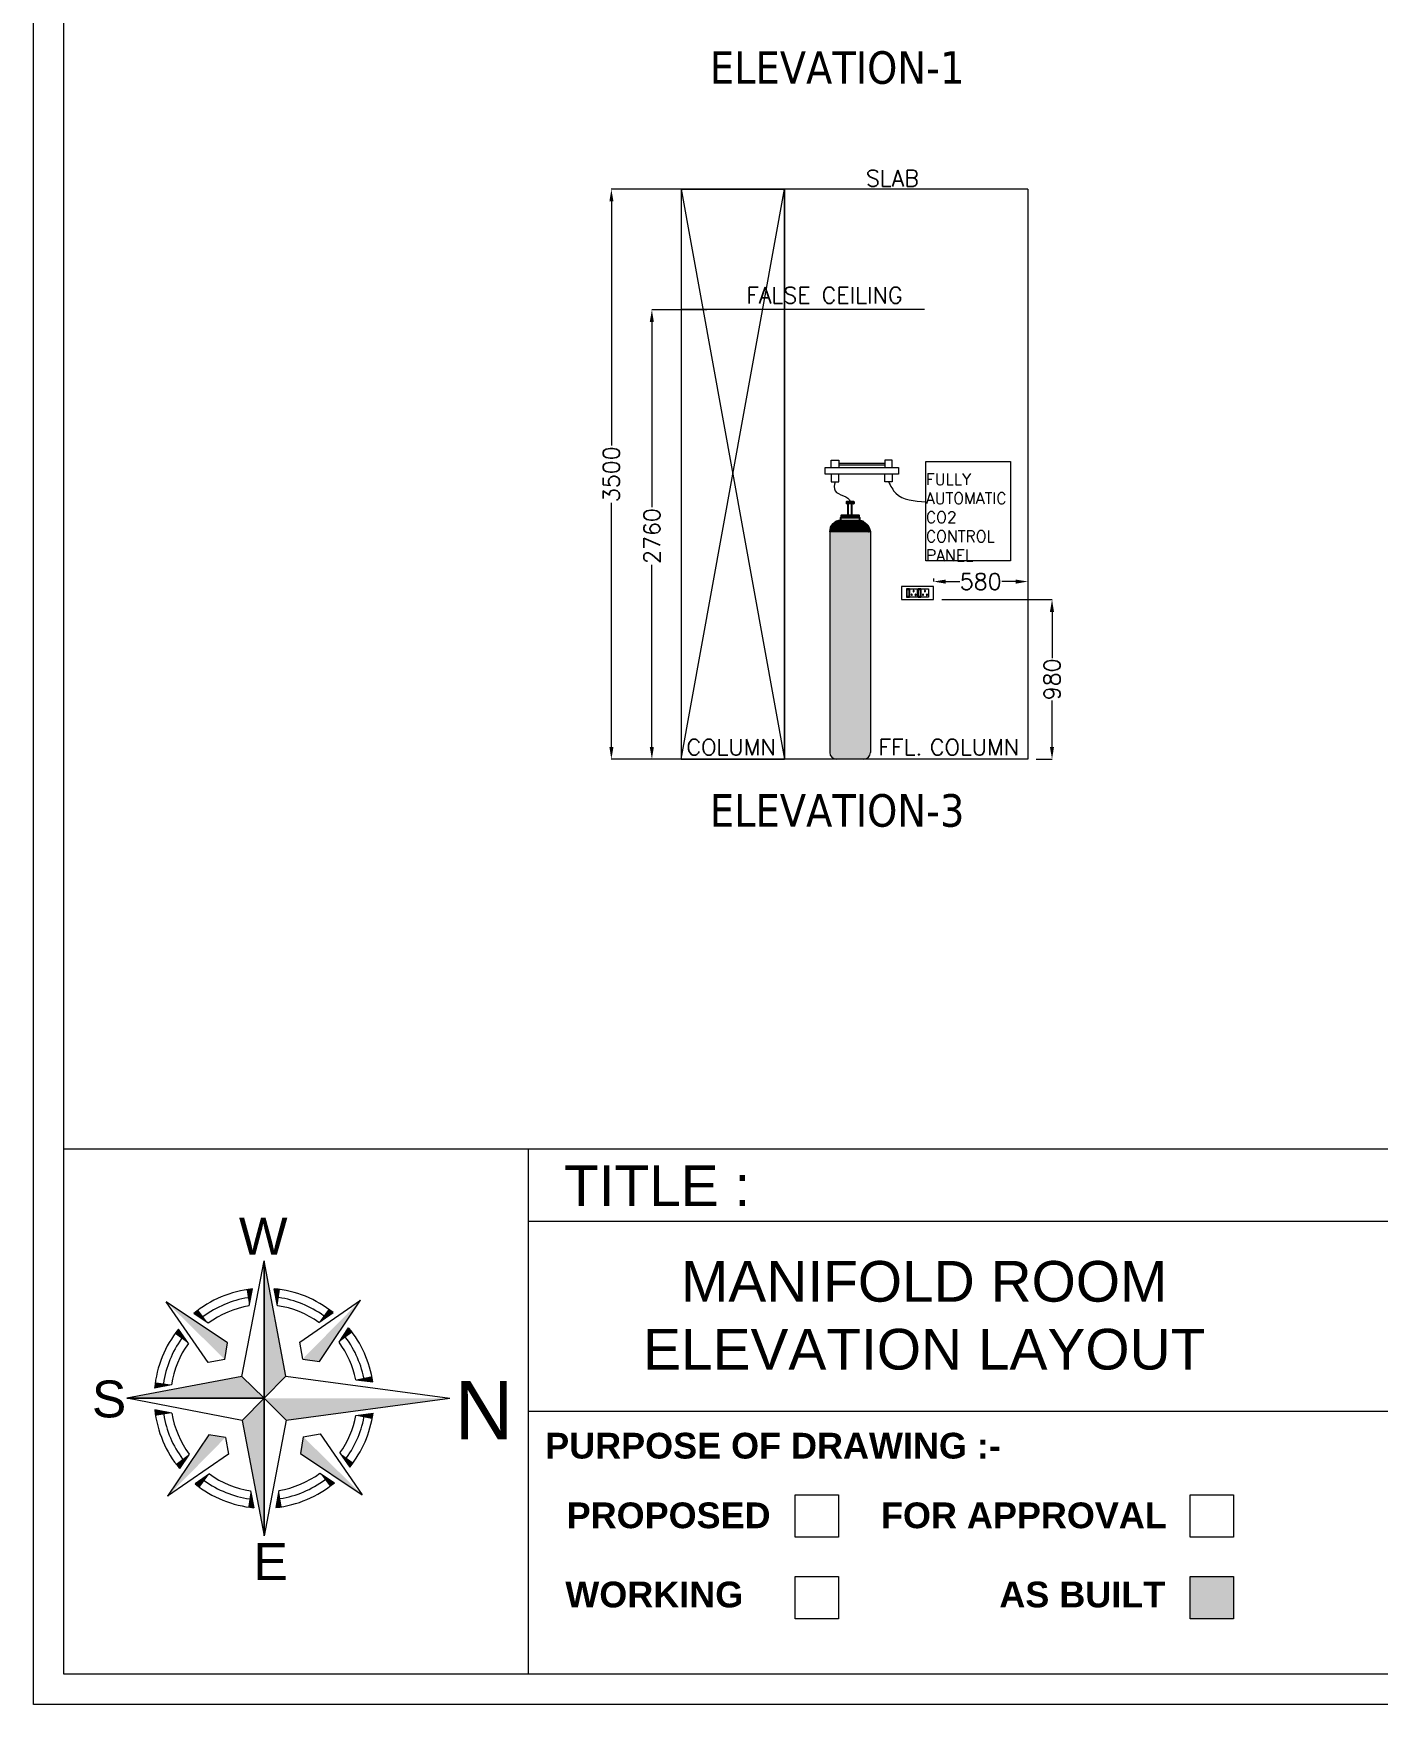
# Model space of a CAD drawing. Extents: x 3552052 to 4102982, y -707811 to -630695.
# Drawn here: x 3889222 to 3897479, y -701729 to -691467 of the extents above; entities that cross this region are included whole.
import ezdxf
from ezdxf.enums import TextEntityAlignment as Align

# ---------------------------------------------------------------- set-up
doc = ezdxf.new("R2010")
doc.units = 0
doc.header["$LTSCALE"] = 6
doc.header["$MEASUREMENT"] = 0
doc.layers.get('0').update_dxf_attribs({"linetype": 'CONTINUOUS', "lineweight": 0})
doc.layers.get('Defpoints').update_dxf_attribs({"linetype": 'CONTINUOUS', "lineweight": 0})
for name, color, linetype, lineweight in [('0.0', 8, 'CONTINUOUS', 0), ('COL', 5, 'CONTINUOUS', 0), ('DOOR', 44, 'CONTINUOUS', 0), ('ELE-2NOS OF 6-16 RAW POWER SOCKET', 1, 'CONTINUOUS', 0), ('ELE-4M UPS P.SB', 3, 'CONTINUOUS', 0), ('ELE-SOCKET NMBERING', 7, 'CONTINUOUS', 9), ('EQP', 6, 'CONTINUOUS', 0), ('formate text', 8, 'CONTINUOUS', 0), ('M-OXY-VAC-AIR', 30, 'CONTINUOUS', 18), ('MEP_HVAC_RA_DUCT', 1, 'CONTINUOUS', 0), ('MEP_HVAC_TEXT', 7, 'CONTINUOUS', 0), ('TITLE', 7, 'CONTINUOUS', 0)]:
    doc.layers.add(name, color=color, linetype=linetype, lineweight=lineweight)
doc.styles.add('Annotation', font='tahoma.ttf')
doc.styles.add('ARIAL', font='arial.ttf')
doc.styles.add('FORMATE', font='arialbd.ttf')
doc.styles.add('ROMANS', font='romans.shx')
doc.styles.get("Standard").update_dxf_attribs({"font": 'SIMPLEX'})
doc.styles.add('style3', font='arialbd.ttf')
doc.dimstyles.new('AEPL1', dxfattribs={"dimtxt": 100, "dimasz": 75, "dimexe": 1.25, "dimexo": 50, "dimtad": 0, "dimdec": 0, "dimtxsty": 'ROMANS', "dimcen": 2.5, "dimclrd": 7, "dimclre": 7, "dimadec": 0, "dimazin": 0, "dimtfac": 1, "dimtdec": 0, "dimtmove": 0, "dimatfit": 3, "dimfxl": 1, "dimlwd": 0, "dimlwe": 0, "dimarcsym": 0})
pattern_1 = [(45, (151307.33899, 18378.03022), (-0.0883883476483, 0.0883883476483), [])]

# ---------------------------------------------------------------- blocks, each defined once
blk = doc.blocks.new('*D409')
at = {"layer": 'Defpoints', "color": 0, "linetype": 'ByBlock', "transparency": 16777216}
for p in [(3893021, -693164), (3893409, -693164), (3893401, -695924)]:
    blk.add_point(p, dxfattribs=at)
at = {"layer": 'ELE-4M UPS P.SB', "color": 7, "linetype": 'ByBlock', "lineweight": 0, "transparency": 16777216}
for p, q in [((3893359, -693164), (3893020, -693164)), ((3893021, -693239), (3893021, -694377)), ((3893021, -695849), (3893021, -694730)), ((3893351, -695924), (3893020, -695924))]:
    blk.add_line(p, q, dxfattribs=at)
at = {"layer": 'ELE-4M UPS P.SB', "color": 7, "linetype": 'ByBlock', "transparency": 16777216}
for points in [[(3893008, -693239), (3893033, -693239), (3893021, -693164)], [(3893008, -695849), (3893033, -695849), (3893021, -695924)]]:
    blk.add_solid(points, dxfattribs=at)
at = {"layer": 'ELE-4M UPS P.SB', "color": 0, "linetype": 'ByBlock', "transparency": 16777216, "insert": (3893021, -694554), "char_height": 100, "attachment_point": 5, "rotation": 90, "style": 'ROMANS'}
blk.add_mtext('2760', dxfattribs=at)
blk = doc.blocks.new('*D410')
at = {"layer": 'Defpoints', "color": 0, "linetype": 'ByBlock', "transparency": 16777216}
for p in [(3892772, -692424), (3893447, -692424), (3893401, -695924)]:
    blk.add_point(p, dxfattribs=at)
at = {"layer": 'ELE-4M UPS P.SB', "color": 7, "linetype": 'ByBlock', "lineweight": 0, "transparency": 16777216}
for p, q in [((3893397, -692424), (3892771, -692424)), ((3892772, -692499), (3892772, -693997)), ((3892772, -695849), (3892772, -694350)), ((3893351, -695924), (3892771, -695924))]:
    blk.add_line(p, q, dxfattribs=at)
at = {"layer": 'ELE-4M UPS P.SB', "color": 7, "linetype": 'ByBlock', "transparency": 16777216}
for points in [[(3892760, -692499), (3892785, -692499), (3892772, -692424)], [(3892760, -695849), (3892785, -695849), (3892772, -695924)]]:
    blk.add_solid(points, dxfattribs=at)
at = {"layer": 'ELE-4M UPS P.SB', "color": 0, "linetype": 'ByBlock', "transparency": 16777216, "insert": (3892772, -694174), "char_height": 100, "attachment_point": 5, "rotation": 90, "style": 'ROMANS'}
blk.add_mtext('3500', dxfattribs=at)
blk = doc.blocks.new('RTUH 6U')
at = {"layer": 'ELE-2NOS OF 6-16 RAW POWER SOCKET', "color": 30, "lineweight": 0, "ltscale": 300}
for p, q in [((-312, -26), (-227, -26)), ((-312, -124), (-312, -26)), ((-227, -124), (-312, -124)), ((-227, -26), (-227, -124)), ((-187, -26), (-221, -26)), ((-221, -26), (-221, -124)), ((-187, -124), (-221, -124)), ((-221, -124), (-187, -124)), ((-190, -37), (-218, -37)), ((-218, -37), (-218, -113)), ((-190, -40), (-218, -40)), ((-218, -113), (-190, -113)), ((-190, -113), (-190, -37)), ((-187, -124), (-187, -26)), ((-187, -124), (-187, -26)), ((-181, -124), (-181, -26)), ((-181, -26), (-96, -26)), ((-96, -124), (-181, -124)), ((-96, -26), (-96, -124)), ((-57, -26), (-91, -26)), ((-91, -26), (-91, -124)), ((-57, -124), (-91, -124)), ((-91, -124), (-57, -124)), ((-60, -37), (-88, -37)), ((-88, -37), (-88, -113)), ((-60, -40), (-88, -40)), ((-88, -113), (-60, -113)), ((-60, -113), (-60, -37)), ((-57, -124), (-57, -26)), ((-57, -124), (-57, -26))]:
    blk.add_line(p, q, dxfattribs=at)
blk.add_lwpolyline([(0, 0), (-368, 0), (-368, -150), (0, -150)], close=True, dxfattribs=at)
for centre, radius, start, end in [((-293, -56), 5.7, 87.49, 354.7311), ((-289, -52), 4.6, 284.9049, 157.3162), ((-269, -99), 6.62, 127.1584, 52.8416), ((-269, -92), 4.22, 341.4031, 198.5969), ((-249, -52), 4.6, 22.6838, 255.0951), ((-245, -56), 5.7, 185.2689, 92.51), ((-163, -56), 5.7, 87.49, 354.7311), ((-159, -52), 4.6, 284.9049, 157.3162), ((-139, -99), 6.62, 127.1584, 52.8416), ((-139, -92), 4.22, 341.4031, 198.5969), ((-119, -52), 4.6, 22.6838, 255.0951), ((-115, -56), 5.7, 185.2689, 92.51)]:
    blk.add_arc(centre, radius, start, end, dxfattribs=at)
blk = doc.blocks.new('*D598')
at = {"layer": 'Defpoints', "color": 0, "linetype": 'ByBlock', "transparency": 16777216}
for p in [(3894751, -694864), (3895331, -694833), (3895331, -694864)]:
    blk.add_point(p, dxfattribs=at)
at = {"layer": 'MEP_HVAC_TEXT', "color": 7, "linetype": 'ByBlock', "lineweight": 0, "transparency": 16777216}
for p, q in [((3894751, -694814), (3894751, -694832)), ((3895331, -694814), (3895331, -694832)), ((3894826, -694833), (3894912, -694833)), ((3895256, -694833), (3895170, -694833))]:
    blk.add_line(p, q, dxfattribs=at)
at = {"layer": 'MEP_HVAC_TEXT', "color": 7, "linetype": 'ByBlock', "transparency": 16777216}
for points in [[(3894826, -694821), (3894826, -694846), (3894751, -694833)], [(3895256, -694821), (3895256, -694846), (3895331, -694833)]]:
    blk.add_solid(points, dxfattribs=at)
at = {"layer": 'MEP_HVAC_TEXT', "color": 0, "linetype": 'ByBlock', "transparency": 16777216, "insert": (3895041, -694833), "char_height": 100, "attachment_point": 5, "style": 'ROMANS'}
blk.add_mtext('580', dxfattribs=at)
blk = doc.blocks.new('*D599')
at = {"layer": 'Defpoints', "color": 0, "linetype": 'ByBlock', "transparency": 16777216}
for p in [(3894751, -694944), (3895331, -695924), (3895479, -695924)]:
    blk.add_point(p, dxfattribs=at)
at = {"layer": 'MEP_HVAC_TEXT', "color": 7, "linetype": 'ByBlock', "lineweight": 0, "transparency": 16777216}
for p, q in [((3894801, -694944), (3895480, -694944)), ((3895479, -695019), (3895479, -695304)), ((3895479, -695849), (3895479, -695563)), ((3895381, -695924), (3895480, -695924))]:
    blk.add_line(p, q, dxfattribs=at)
at = {"layer": 'MEP_HVAC_TEXT', "color": 7, "linetype": 'ByBlock', "transparency": 16777216}
for points in [[(3895466, -695019), (3895491, -695019), (3895479, -694944)], [(3895466, -695849), (3895491, -695849), (3895479, -695924)]]:
    blk.add_solid(points, dxfattribs=at)
at = {"layer": 'MEP_HVAC_TEXT', "color": 0, "linetype": 'ByBlock', "transparency": 16777216, "insert": (3895479, -695434), "char_height": 100, "attachment_point": 5, "rotation": 90, "style": 'ROMANS'}
blk.add_mtext('980', dxfattribs=at)
blk = doc.blocks.new('A$C4A7C6C7E')
at = {"layer": 'TITLE', "color": 8, "lineweight": 5}
for p, q in [((-4207, 4144), (0, 26095)), ((0, 26095), (0, 0)), ((0, 0), (0, 26095)), ((4144, 4207), (0, 26095)), ((-2825, 17519), (-2234, 20757)), ((2559, 17560), (1919, 20788)), ((-6941, 10518), (-18592, 18312)), ((-10622, 6781), (-18592, 18312)), ((-10607, 14226), (-13343, 16056)), ((6781, 10622), (18312, 18592)), ((10390, 14385), (13098, 16257)), ((10518, 6941), (18312, 18592)), ((-14385, 10390), (-16257, 13098)), ((14226, 10607), (16056, 13343)), ((-7437, 7325), (-6941, 10518)), ((7325, 7437), (6781, 10622)), ((-7437, 7325), (-10622, 6781)), ((7325, 7437), (10518, 6941)), ((-4207, 4144), (-26095, 0)), ((-4207, 4144), (0, 0)), ((0, 0), (-4207, 4144)), ((0, 0), (4144, 4207)), ((4144, 4207), (0, 0)), ((17394, 3514), (20646, 3095)), ((17394, 3514), (20646, 3095)), ((0, 0), (-26095, 0)), ((-26095, 0), (0, 0)), ((-4144, -4207), (-26095, 0)), ((-17560, 2559), (-20788, 1919)), ((0, 0), (-4144, -4207)), ((-4144, -4207), (0, 0)), ((0, 0), (4207, -4144)), ((4207, -4144), (0, 0)), ((0, 0), (0, -26095)), ((0, -26095), (0, 0)), ((-17519, -2825), (-20757, -2234)), ((17433, -3312), (20680, -2857)), ((17433, -3312), (20680, -2857)), ((17434, -3310), (20680, -2857)), ((-4144, -4207), (0, -26095)), ((4207, -4144), (0, -26095)), ((-10518, -6941), (-18312, -18592)), ((-7325, -7437), (-10518, -6941)), ((-7325, -7437), (-6781, -10622)), ((7437, -7325), (6941, -10518)), ((7437, -7325), (10622, -6781)), ((10622, -6781), (18592, -18312)), ((-6781, -10622), (-18312, -18592)), ((-14226, -10607), (-16056, -13343)), ((6941, -10518), (18592, -18312)), ((14385, -10390), (16257, -13098)), ((-10390, -14385), (-13098, -16257)), ((10607, -14226), (13343, -16056)), ((-2559, -17560), (-1919, -20788)), ((2825, -17519), (2234, -20757))]:
    blk.add_line(p, q, dxfattribs=at)
at = {"layer": 'TITLE', "color": 5}
for p in [(4144, 4207), (4207, -4144)]:
    blk.add_line(p, (35289, 0), dxfattribs=at)
at = {"layer": 'TITLE', "color": 8, "lineweight": 5}
for radius, start, end in [(20877, 96.14269, 129.72625), (19311, 99.1612, 126.70773), (20877, 51.14269, 84.72625), (19311, 54.16121, 81.70773), (17745, 99.1612, 126.70773), (17745, 54.16121, 81.70773), (20877, 141.14269, 174.72625), (20877, 8.52692, 39.72625), (19311, 144.16121, 171.70773), (17745, 144.16121, 171.70773), (17745, 11.42181, 36.70773), (19311, 9.85136, 36.70773), (20877, 186.14269, 219.72625), (19311, 189.1612, 216.70773), (17745, 189.1612, 216.70773), (19311, 324.16121, 350.81434), (20877, 321.14269, 352.1348), (17745, 324.16121, 349.24868), (19311, 234.16121, 261.70773), (17745, 234.16121, 261.70773), (17745, 279.1612, 306.70773), (19311, 279.1612, 306.70773), (20877, 231.14269, 264.72625), (20877, 276.14269, 309.72625)]:
    blk.add_arc((0, 0), radius, start, end, dxfattribs=at)
for points in [[(0, 26095), (4144, 4207), (0, 0)], [(-3324, 20610), (-2234, 20757), (-2825, 17519)], [(3011, 20658), (1919, 20788), (2559, 17560)], [(-18592, 18312), (-6941, 10518), (-7437, 7325)], [(-13343, 16056), (-12479, 16737), (-10607, 14226)], [(18312, 18592), (10518, 6941), (7325, 7437)], [(13098, 16257), (12223, 16924), (10390, 14385)], [(-16257, 13098), (-16924, 12223), (-14385, 10390)], [(16056, 13343), (16737, 12479), (14226, 10607)], [(-26095, 0), (-4207, 4144), (0, 0)], [(20646, 3095), (20457, 4167), (17394, 3514)], [(-20658, 3011), (-20788, 1919), (-17560, 2559)], [(0, -26095), (-4144, -4207), (0, 0)], [(-20610, -3324), (-20757, -2234), (-17519, -2825)], [(20680, -2857), (20503, -3930), (17433, -3312)], [(-18312, -18592), (-10518, -6941), (-7325, -7437)], [(18592, -18312), (6941, -10518), (7437, -7325)], [(-16056, -13343), (-16737, -12479), (-14226, -10607)], [(16257, -13098), (16924, -12223), (14385, -10390)], [(-13098, -16257), (-12223, -16924), (-10390, -14385)], [(13343, -16056), (12479, -16737), (10607, -14226)], [(-3011, -20658), (-1919, -20788), (-2559, -17560)], [(3324, -20610), (2234, -20757), (2825, -17519)]]:
    blk.add_solid(points, dxfattribs=at)
at = {"layer": 'TITLE', "color": 5}
blk.add_solid([(35289, 0), (4207, -4144), (0, 0)], dxfattribs=at)

msp = doc.modelspace()

# ---------------------------------------------------------------- hatches: boundary and pattern name
at = {"layer": 'EQP', "linetype": 'ByBlock', "true_color": 0xffffff}
h = msp.add_hatch(dxfattribs=at)
h.set_pattern_fill('ANSI31')
h.set_pattern_definition(pattern_1)
h.paths.add_polyline_path([(3894363.7, -694527.8, 0.332835), (3894295.2, -694459.2), (3894181.4, -694459.2, 0.410575), (3894113.7, -694527.8)])
at = {"layer": 'EQP', "linetype": 'ByBlock', "true_color": 0x000000}
h = msp.add_hatch(dxfattribs=at)
h.set_pattern_fill('ANSI31', color=18)
h.set_pattern_definition(pattern_1)
h.paths.add_polyline_path([(3894363.7, -694527.8), (3894113.7, -694527.8), (3894113.7, -695883.5, 0.4142136), (3894153.7, -695923.5), (3894323.7, -695923.5, 0.4142136), (3894363.7, -695883.5)])
at = {"layer": 'MEP_HVAC_TEXT', "linetype": 'ByBlock'}
h = msp.add_hatch(color=1, dxfattribs=at)
h.dxf.hatch_style = 1
h.paths.add_polyline_path([(3896327.1, -700942.9), (3896327.1, -701203.5), (3896592.9, -701203.5), (3896592.9, -700942.9)])

# ---------------------------------------------------------------- linework, layer by layer
for p in [(3907058.9, -698319.4), (3889408.6, -701542.2)]:
    msp.add_line(p, (3889408.6, -698319.4))
for points in [[(3907245.7, -681210.5), (3907245.7, -701729), (3889221.9, -701729), (3889221.9, -681210.5)], [(3907058.9, -681397.3), (3907058.9, -701542.2), (3889408.6, -701542.2), (3889408.6, -681397.3)]]:
    msp.add_lwpolyline(points, close=True)
at = {"layer": '0.0', "color": 7, "lineweight": 15, "elevation": -100}
for points in [[(3893901.8, -700440.5), (3894167.5, -700440.5), (3894167.5, -700701), (3893901.8, -700701)], [(3896327.1, -700440.5), (3896592.9, -700440.5), (3896592.9, -700701), (3896327.1, -700701)], [(3893901.8, -700942.9), (3894167.5, -700942.9), (3894167.5, -701203.5), (3893901.8, -701203.5)], [(3896327.1, -700942.9), (3896592.9, -700942.9), (3896592.9, -701203.5), (3896327.1, -701203.5)]]:
    msp.add_lwpolyline(points, close=True, dxfattribs=at)
at = {"layer": 'COL', "color": 8}
for p, q in [((3893201.2, -692423.5), (3893836.2, -695923.5)), ((3893201.2, -695923.5), (3893836.2, -692423.5))]:
    msp.add_line(p, q, dxfattribs=at)
msp.add_lwpolyline([(3893836.2, -695923.5), (3893836.2, -692423.5), (3893201.2, -692423.5), (3893201.2, -695923.5)], close=True, dxfattribs=at)
at = {"layer": 'DOOR', "color": 0, "lineweight": -2, "ltscale": 200}
for p, q in [((3894215.8, -694343.9), (3894215.8, -694353.1)), ((3894260.4, -694342.8), (3894217, -694342.8)), ((3894260.4, -694354.2), (3894217, -694354.2)), ((3894227.3, -694424.4), (3894227.3, -694354.2)), ((3894250.1, -694424.4), (3894250.1, -694354.2)), ((3894261.6, -694343.9), (3894261.6, -694353.1)), ((3894295.1, -694459.2), (3894182.3, -694459.2))]:
    msp.add_line(p, q, dxfattribs=at)
for points in [[(3894296, -694459.2), (3894182.3, -694459.2), (3894182.3, -694439), (3894296, -694439)], [(3894291.3, -694439), (3894185.4, -694439), (3894185.4, -694424.4), (3894291.3, -694424.4)]]:
    msp.add_lwpolyline(points, close=True, dxfattribs=at)
for centre, radius, start, end in [((3894217, -694343.9), 1.14, 90, 180), ((3894217, -694353.1), 1.14, 180, 270), ((3894260.4, -694343.9), 1.14, 0, 90), ((3894260.4, -694353.1), 1.14, 270, 0), ((3894182.3, -694527.8), 68.6, 90, 180), ((3894283.6, -694539.3), 80.9, 8.1683, 81.8317)]:
    msp.add_arc(centre, radius, start, end, dxfattribs=at)
at = {"layer": 'DOOR', "color": 7, "lineweight": 18}
for centre, radius, start, end in [((3894182.3, -694527.8), 68.6, 90, 180), ((3894182.3, -694527.8), 68.6, 90, 180), ((3894283.6, -694539.3), 80.9, 8.1683, 81.8317), ((3894283.6, -694539.3), 80.9, 8.1683, 81.8317)]:
    msp.add_arc(centre, radius, start, end, dxfattribs=at)
at = {"layer": 'EQP', "linetype": 'ByBlock'}
for p, q in [((3894123, -694133.5), (3894123, -694087.1)), ((3894123, -694087.1), (3894168.9, -694087.1)), ((3894168.9, -694087.1), (3894168.9, -694133.5)), ((3894168.9, -694105.3), (3894451, -694105.3)), ((3894497, -694087.1), (3894451, -694087.1)), ((3894451, -694087.1), (3894451, -694133.5)), ((3894497, -694133.5), (3894497, -694087.1)), ((3894085, -694133.5), (3894535, -694133.5)), ((3894085, -694173.5), (3894085, -694133.5)), ((3894085, -694133.5), (3894123, -694133.5)), ((3894535, -694173.5), (3894085, -694173.5)), ((3894123, -694173.5), (3894123, -694219.9)), ((3894168.9, -694115.3), (3894451, -694115.3)), ((3894168.9, -694219.9), (3894168.9, -694173.5)), ((3894451, -694219.9), (3894451, -694173.5)), ((3894497, -694173.5), (3894497, -694219.9)), ((3894535, -694133.5), (3894535, -694173.5)), ((3894123, -694219.9), (3894168.9, -694219.9)), ((3894497, -694219.9), (3894451, -694219.9))]:
    msp.add_line(p, q, dxfattribs=at)
at = {"layer": 'EQP', "color": 0, "linetype": 'ByBlock'}
for p, q in [((3894363.7, -694527.8), (3894113.7, -694527.8)), ((3894113.7, -694527.8), (3894113.7, -695883.5)), ((3894363.7, -694527.8), (3894363.7, -695883.5)), ((3894323.7, -695923.5), (3894153.7, -695923.5))]:
    msp.add_line(p, q, dxfattribs=at)
at = {"layer": 'EQP', "linetype": 'ByBlock'}
msp.add_lwpolyline([(3894704.3, -694096.8), (3895224.3, -694096.8), (3895224.3, -694706.8), (3894704.3, -694706.8), (3894704.3, -694096.8)], dxfattribs=at)
at = {"layer": 'EQP', "color": 0, "linetype": 'ByBlock'}
for centre, start, end in [((3894153.7, -695883.5), 180, 270), ((3894323.7, -695883.5), 270, 0)]:
    msp.add_arc(centre, 40, start, end, dxfattribs=at)
at = {"layer": 'EQP', "color": 6, "linetype": 'ByBlock'}
msp.add_spline([(3894146, -694219.9), (3894146, -694275.4), (3894238.7, -694342.8), (3894238.7, -694354.2)], degree=3, dxfattribs=at)
at = {"layer": 'EQP', "linetype": 'ByBlock'}
msp.add_spline([(3894474, -694219.9), (3894518.9, -694290.3), (3894704.3, -694342.8)], degree=3, dxfattribs=at)
at = {"layer": 'M-OXY-VAC-AIR', "color": 7, "lineweight": 18}
for p, q in [((3894215.8, -694343.9), (3894215.8, -694353.1)), ((3894260.4, -694342.8), (3894217, -694342.8)), ((3894260.4, -694354.2), (3894217, -694354.2)), ((3894227.3, -694424.4), (3894227.3, -694354.2)), ((3894250.1, -694424.4), (3894250.1, -694354.2)), ((3894261.6, -694343.9), (3894261.6, -694353.1)), ((3894295.1, -694459.2), (3894182.3, -694459.2)), ((3894295.1, -694459.2), (3894182.3, -694459.2))]:
    msp.add_line(p, q, dxfattribs=at)
for points in [[(3894296, -694459.2), (3894182.3, -694459.2), (3894182.3, -694439), (3894296, -694439)], [(3894296, -694459.2), (3894182.3, -694459.2), (3894182.3, -694439), (3894296, -694439)], [(3894291.3, -694439), (3894185.4, -694439), (3894185.4, -694424.4), (3894291.3, -694424.4)], [(3894291.3, -694439), (3894185.4, -694439), (3894185.4, -694424.4), (3894291.3, -694424.4)]]:
    msp.add_lwpolyline(points, close=True, dxfattribs=at)
for centre, start, end in [((3894217, -694343.9), 90, 180), ((3894217, -694353.1), 180, 270), ((3894260.4, -694343.9), 0, 90), ((3894260.4, -694353.1), 270, 0)]:
    msp.add_arc(centre, 1.14, start, end, dxfattribs=at)
at = {"layer": 'MEP_HVAC_RA_DUCT', "color": 8, "linetype": 'ByBlock'}
for p, q in [((3893201.2, -692423.5), (3893201.2, -695923.5)), ((3893836.2, -692423.5), (3893836.2, -695923.5)), ((3895331.2, -692423.5), (3895331.2, -695923.5))]:
    msp.add_line(p, q, dxfattribs=at)
for points in [[(3895331.2, -692423.5), (3893201.2, -692423.5)], [(3894696.2, -693163.5), (3893201.2, -693163.5)], [(3895331.2, -695923.5), (3893201.2, -695923.5)]]:
    msp.add_lwpolyline(points, dxfattribs=at)
at = {"layer": 'MEP_HVAC_TEXT', "linetype": 'ByBlock'}
for p, q in [((3893201.2, -692423.5), (3893836.2, -692423.5)), ((3893836.2, -692423.5), (3893836.2, -695923.5)), ((3892261.6, -698319.4), (3892261.6, -701542.2)), ((3897663.1, -698763.6), (3892261.6, -698763.6)), ((3897663.1, -699930.4), (3892261.6, -699930.4))]:
    msp.add_line(p, q, dxfattribs=at)

# ---------------------------------------------------------------- block references
at = {"layer": 'ELE-2NOS OF 6-16 RAW POWER SOCKET', "color": 3, "linetype": 'ByBlock', "xscale": 0.5333333333336726, "yscale": 0.5333333333336726, "zscale": 0.5333333333336726, "rotation": 179.9999999999999}
msp.add_blockref('RTUH 6U', (3894554.7, -694943.5), dxfattribs=at)
at = {"layer": 'TITLE', "linetype": 'Continuous', "extrusion": (1.31196e-09, -7.57547e-09, 1), "xscale": 0.03235129532987182, "yscale": 0.03235129532987182, "zscale": 0.03235129532987182}
msp.add_blockref('A$C4A7C6C7E', (3890638.9, -699847.7, 0), dxfattribs=at)

# ---------------------------------------------------------------- texts
at = {"char_height": 200, "width": 2697.906, "attachment_point": 3, "style": 'Annotation'}
for s, insert in [('\\pxql;ELEVATION-1', (3896074.9, -691576.5)), ('\\pxql;ELEVATION-3', (3896074.9, -696138.4))]:
    msp.add_mtext(s, dxfattribs=dict(at, insert=insert))
at = {"layer": 'ELE-SOCKET NMBERING', "color": 0, "char_height": 100.004, "width": 2358.602, "attachment_point": 1, "style": 'Annotation'}
for s, insert in [('{\\Fromans|c0;SLAB}', (3894335.4, -692306.8)), ('{\\Fromans|c0;FALSE CEILING }', (3893601.2, -693024.8)), ('{\\Fromans|c0;COLUMN}', (3893233.7, -695800.1)), ('{\\Fromans|c0;FFL.}', (3894412.9, -695800.1)), ('{\\Fromans|c0;COLUMN}', (3894728.7, -695800.1))]:
    msp.add_mtext(s, dxfattribs=dict(at, insert=insert))
at = {"layer": 'formate text', "color": 7, "lineweight": 15, "ltscale": 100, "style": 'style3'}
msp.add_text('PURPOSE OF DRAWING :-', height=158.21, dxfattribs=at).set_placement((3892365.4, -700218.3, -100))
at = {"layer": 'formate text', "color": 7, "lineweight": 15, "style": 'FORMATE'}
for s, p in [('PROPOSED ', (3893811.3, -700646.1, -100)), ('FOR APPROVAL', (3896183.9, -700646.1, -100)), ('WORKING', (3893581.8, -701132.2, -100)), ('AS BUILT', (3896174.2, -701132.2, -100))]:
    msp.add_text(s, height=158.21, dxfattribs=at).set_placement(p, align=Align.RIGHT)
at = {"layer": 'MEP_HVAC_TEXT', "linetype": 'ByBlock', "insert": (3894704.3, -694170.1), "char_height": 70, "attachment_point": 1}
msp.add_mtext_dynamic_manual_height_columns('FULLY AUTOMATIC CO2\\PCONTROL PANEL', width=559.921, gutter_width=10, heights=[0], dxfattribs=at)
at = {"layer": 'TITLE', "color": 7, "style": 'ARIAL'}
for s, height, p in [('TITLE :', 250, (3892480.8, -698668.4)), ('W', 226.5, (3890484.3, -698966, 0)), ('S', 226.5, (3889581.1, -699965.6, 0)), ('E', 226.5, (3890573.4, -700964.1, 0))]:
    msp.add_text(s, height=height, dxfattribs=at).set_placement(p)
at = {"layer": 'TITLE', "color": 5, "style": 'ARIAL'}
msp.add_text('N', height=357.2, rotation=180, dxfattribs=at).set_placement((3892169.5, -699743.1, 0))
at = {"layer": 'TITLE', "color": 7, "insert": (3892446.8, -699005.1), "char_height": 250, "attachment_point": 1, "style": 'ARIAL'}
msp.add_mtext_dynamic_manual_height_columns('\\pxqc;MANIFOLD ROOM ELEVATION LAYOUT', width=4493.629, gutter_width=10, heights=[0], dxfattribs=at)

# ---------------------------------------------------------------- dimensions: what is measured, and where the dimension line sits
at = {"layer": 'ELE-4M UPS P.SB', "color": 0, "linetype": 'ByBlock'}
for base, p2, picture, middle in [((3892772.5, -692423.5), (3893447, -692423.5), '*D410', (3892772.5, -694173.5)), ((3893020.9, -693163.5), (3893408.6, -693163.5), '*D409', (3893020.9, -694553.5))]:
    dim = msp.add_linear_dim(base=base, p1=(3893400.6, -695923.5), p2=p2, angle=90, dimstyle='AEPL1', dxfattribs=at)
    dim.commit()
    dim.dimension.update_dxf_attribs({"geometry": picture, "text_midpoint": middle, "dimtype": 160})
at = {"layer": 'MEP_HVAC_TEXT', "linetype": 'ByBlock'}
dim = msp.add_linear_dim(base=(3895331.2, -694833.1), p1=(3894751.2, -694863.5), p2=(3895331.2, -694863.5), dimstyle='AEPL1', dxfattribs=at)
dim.commit()
dim.dimension.update_dxf_attribs({"geometry": '*D598', "text_midpoint": (3895041.2, -694833.1)})
dim = msp.add_linear_dim(base=(3895478.9, -695923.5), p1=(3894751.2, -694943.5), p2=(3895331.2, -695923.5), angle=90, dimstyle='AEPL1', dxfattribs=at)
dim.commit()
dim.dimension.update_dxf_attribs({"geometry": '*D599', "text_midpoint": (3895478.9, -695433.5)})

doc.saveas('drawing.dxf')
